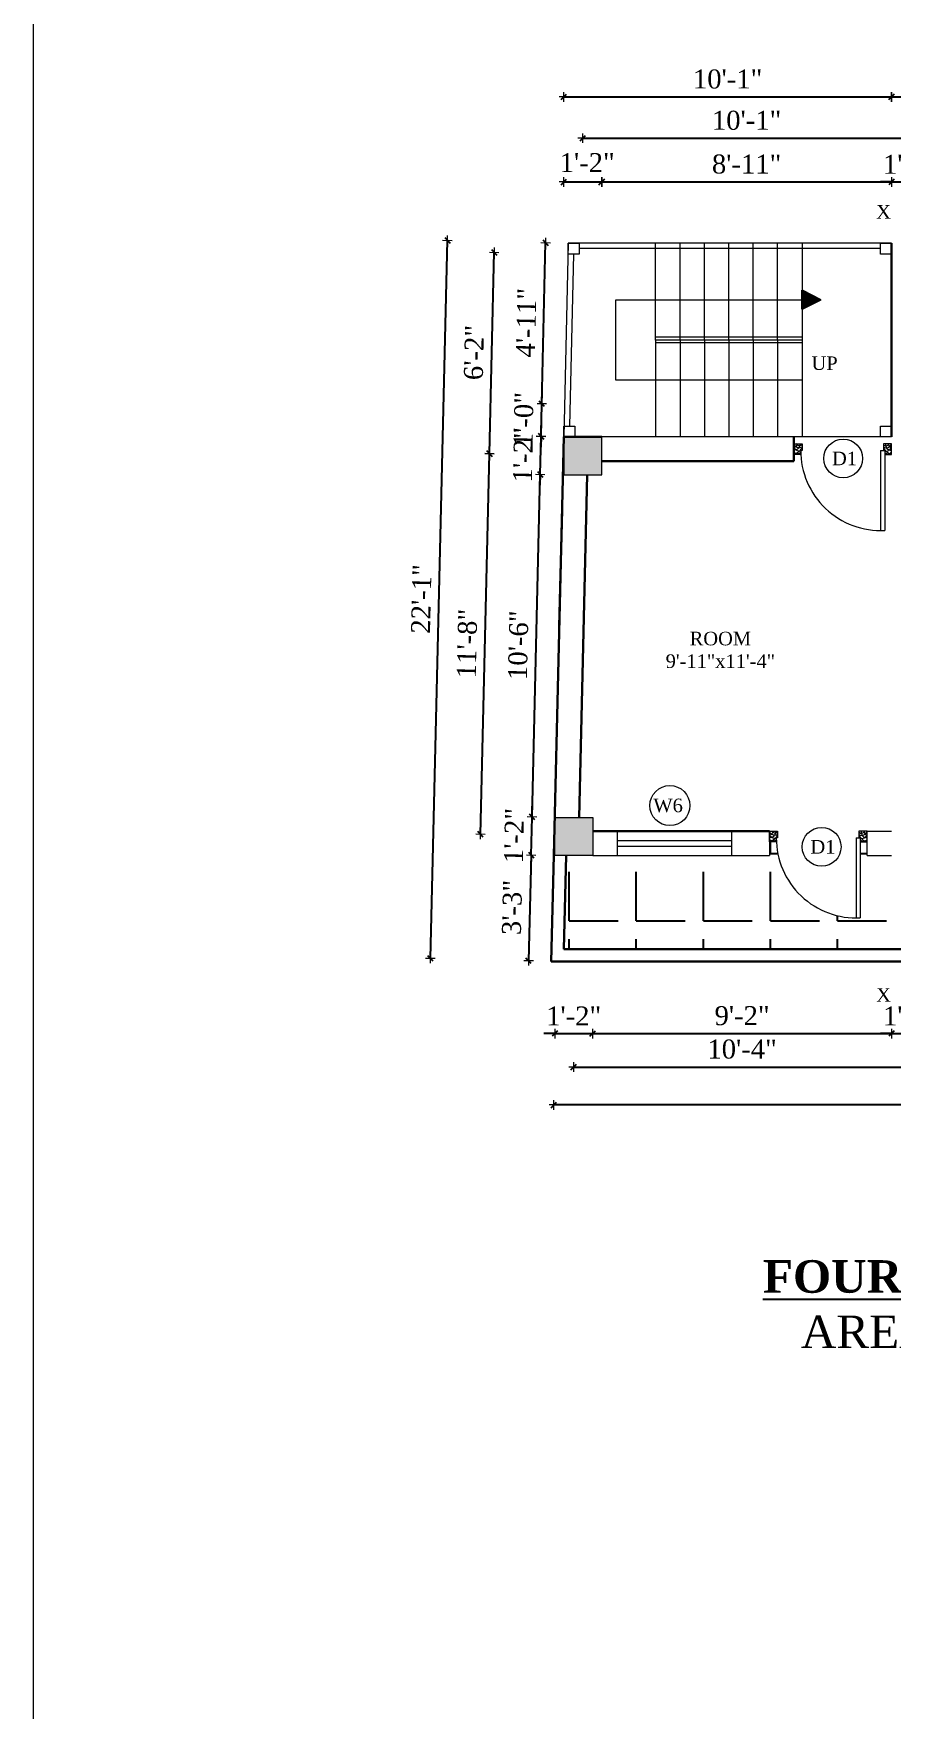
# Model space of a CAD drawing. Header units: inches. Extents: x 151827 to 158466, y -33102 to -26532.
# Drawn here: x 155381 to 155697, y -32169 to -31551 of the extents above; entities that cross this region are included whole.
import ezdxf

# ---------------------------------------------------------------- set-up
doc = ezdxf.new("R2010")
doc.units = ezdxf.units.IN
doc.header["$LTSCALE"] = 5
doc.header["$MEASUREMENT"] = 0
for name, color, linetype, lineweight in [('A-WALL', 7, 'Continuous', 9), ('Dimension', 7, 'Continuous', 18), ('DOOR', 62, 'Continuous', 0), ('Dw', 2, 'Continuous', 18), ('ele1', 21, 'Continuous', 20)]:
    doc.layers.add(name, color=color, linetype=linetype, lineweight=lineweight)
doc.layers.add('dim line', color=7, linetype='Continuous', lineweight=15, true_color=0xfab2b2)
doc.layers.add('TEXT', color=6, linetype='Continuous')
doc.layers.add('WALL', color=7, linetype='Continuous')
doc.styles.add('ordinary', font='times.ttf')
doc.dimstyles.new('Copy of 96', dxfattribs={"dimtxt": 7, "dimasz": 4, "dimexe": 0.5, "dimexo": 0.5, "dimgap": 3, "dimtad": 1, "dimdec": 1, "dimzin": 11, "dimdsep": 46, "dimlunit": 4, "dimtxsty": 'ordinary', "dimblk": 'OBLIQUE', "dimcen": 0.09, "dimse1": 1, "dimse2": 1, "dimclrt": 6, "dimazin": 0, "dimtfac": 1, "dimtdec": 1, "dimtix": 1, "dimtmove": 2, "dimatfit": 3, "dimldrblk": 'leader', "dimfxl": 0.5, "dimfxlon": 1, "dimtolj": 1, "dimtzin": 0, "dimarcsym": 0})

# ---------------------------------------------------------------- blocks, each defined once
blk = doc.blocks.new('oblique')
at = {"color": 0, "lineweight": -2}
blk.add_line((0.25, 0.25), (-0.25, -0.25), dxfattribs=at)
at = {"layer": 'dim line', "lineweight": 9}
for p, q in [((-0.4375, 0), (0.4375, 0)), ((0, 0.4375), (0, -0.4375))]:
    blk.add_line(p, q, dxfattribs=at)
blk = doc.blocks.new('*D626')
at = {"layer": 'A-WALL', "color": 0, "lineweight": -2, "ltscale": 50, "transparency": 16777216}
for p, q in [((155564.81, -31839.75), (155564.9, -31835.75)), ((155564.47, -31853.75), (155564.81, -31839.75)), ((155564.47, -31853.75), (155564.38, -31857.75))]:
    blk.add_line(p, q, dxfattribs=at)
at = {"layer": 'Defpoints', "color": 0, "ltscale": 50, "transparency": 16777216}
for p in [(155564.81, -31839.75), (155573.17, -31839.95), (155572.84, -31853.95)]:
    blk.add_point(p, dxfattribs=at)
at = {"layer": 'A-WALL', "color": 0, "lineweight": -2, "ltscale": 50, "transparency": 16777216, "xscale": 4, "yscale": 4, "zscale": 4}
for p, rotation in [((155564.81, -31839.75), 268.6423816930626), ((155564.47, -31853.75), 88.64238169306266)]:
    blk.add_blockref('oblique', p, dxfattribs=dict(at, rotation=rotation))
at = {"layer": 'A-WALL', "color": 6, "ltscale": 50, "transparency": 16777216, "insert": (155558.14, -31846.6), "char_height": 7, "attachment_point": 5, "rotation": 88.64238, "style": 'ordinary'}
blk.add_mtext('\\A1;1\'-2"', dxfattribs=at)
blk = doc.blocks.new('_OBLIQUE')
at = {"color": 0, "linetype": 'ByBlock'}
blk.add_line((-0.5, -0.5), (0.5, 0.5), dxfattribs=at)
blk = doc.blocks.new('leader')
at = {"layer": 'Dimension'}
for p, q in [((0, -4.33), (0, 4.33)), ((-4.42, 0), (4.42, 0))]:
    blk.add_line(p, q, dxfattribs=at)
blk = doc.blocks.new('*D627')
at = {"layer": 'A-WALL', "color": 0, "lineweight": -2, "ltscale": 5, "transparency": 16777216}
blk.add_line((155564.81, -31839.75), (155567.8, -31713.46), dxfattribs=at)
at = {"layer": 'Defpoints', "color": 0, "ltscale": 5, "transparency": 16777216}
for p in [(155567.8, -31713.46), (155576.5, -31713.67), (155573.17, -31839.95)]:
    blk.add_point(p, dxfattribs=at)
at = {"layer": 'A-WALL', "color": 0, "lineweight": -2, "ltscale": 5, "transparency": 16777216, "xscale": 4, "yscale": 4, "zscale": 4}
for p, rotation in [((155567.8, -31713.46), 88.64238169298181), ((155564.81, -31839.75), 268.6423816929818)]:
    blk.add_blockref('oblique', p, dxfattribs=dict(at, rotation=rotation))
at = {"layer": 'A-WALL', "color": 6, "ltscale": 5, "transparency": 16777216, "insert": (155559.74, -31776.45), "char_height": 7, "attachment_point": 5, "rotation": 88.64238, "style": 'ordinary'}
blk.add_mtext('\\A1;10\'-6"', dxfattribs=at)
blk = doc.blocks.new('*D628')
at = {"layer": 'A-WALL', "color": 0, "lineweight": -2, "ltscale": 5, "transparency": 16777216}
for p, q in [((155567.8, -31713.46), (155568.13, -31699.47)), ((155568.13, -31699.47), (155568.23, -31695.47)), ((155567.8, -31713.46), (155567.7, -31717.46))]:
    blk.add_line(p, q, dxfattribs=at)
at = {"layer": 'Defpoints', "color": 0, "ltscale": 5, "transparency": 16777216}
for p in [(155568.13, -31699.47), (155576.5, -31699.67), (155576.5, -31713.67)]:
    blk.add_point(p, dxfattribs=at)
at = {"layer": 'A-WALL', "color": 0, "lineweight": -2, "ltscale": 5, "transparency": 16777216, "xscale": 4, "yscale": 4, "zscale": 4}
for p, rotation in [((155568.13, -31699.47), 268.6423816929818), ((155567.8, -31713.46), 88.64238169298183)]:
    blk.add_blockref('oblique', p, dxfattribs=dict(at, rotation=rotation))
at = {"layer": 'A-WALL', "color": 6, "ltscale": 5, "transparency": 16777216, "insert": (155561.47, -31706.31), "char_height": 7, "attachment_point": 5, "rotation": 88.64238, "style": 'ordinary'}
blk.add_mtext('\\A1;1\'-2"', dxfattribs=at)
blk = doc.blocks.new('*D595')
at = {"layer": 'A-WALL', "color": 0, "lineweight": -2, "ltscale": 5, "transparency": 16777216}
blk.add_line((155545.77, -31846.13), (155549.1, -31705.85), dxfattribs=at)
at = {"layer": 'Defpoints', "color": 0, "ltscale": 5, "transparency": 16777216}
for p in [(155549.1, -31705.85), (155583.5, -31706.67), (155580.17, -31846.95)]:
    blk.add_point(p, dxfattribs=at)
at = {"layer": 'A-WALL', "color": 0, "lineweight": -2, "ltscale": 5, "transparency": 16777216, "xscale": 4, "yscale": 4, "zscale": 4}
for p, rotation in [((155549.1, -31705.85), 88.64238169299772), ((155545.77, -31846.13), 268.6423816929977)]:
    blk.add_blockref('oblique', p, dxfattribs=dict(at, rotation=rotation))
at = {"layer": 'A-WALL', "color": 6, "ltscale": 5, "transparency": 16777216, "insert": (155540.88, -31775.84), "char_height": 7, "attachment_point": 5, "rotation": 88.64238, "style": 'ordinary'}
blk.add_mtext('\\A1;11\'-8"', dxfattribs=at)
blk = doc.blocks.new('*D596')
at = {"layer": 'A-WALL', "color": 0, "lineweight": -2, "ltscale": 5, "transparency": 16777216}
for p, q in [((155568.13, -31699.47), (155568.41, -31687.47)), ((155568.41, -31687.47), (155568.51, -31683.47)), ((155568.13, -31699.47), (155568.04, -31703.47))]:
    blk.add_line(p, q, dxfattribs=at)
at = {"layer": 'Defpoints', "color": 0, "ltscale": 5, "transparency": 16777216}
for p in [(155568.41, -31687.47), (155576.78, -31687.67), (155576.5, -31699.67)]:
    blk.add_point(p, dxfattribs=at)
at = {"layer": 'A-WALL', "color": 0, "lineweight": -2, "ltscale": 5, "transparency": 16777216, "xscale": 4, "yscale": 4, "zscale": 4}
for p, rotation in [((155568.41, -31687.47), 268.6423816929818), ((155568.13, -31699.47), 88.64238169298183)]:
    blk.add_blockref('oblique', p, dxfattribs=dict(at, rotation=rotation))
at = {"layer": 'A-WALL', "color": 6, "ltscale": 5, "transparency": 16777216, "insert": (155561.71, -31693.31), "char_height": 7, "attachment_point": 5, "rotation": 88.64238, "style": 'ordinary'}
blk.add_mtext('\\A1;1\'-0"', dxfattribs=at)
blk = doc.blocks.new('*D629')
at = {"layer": 'A-WALL', "color": 0, "lineweight": -2, "ltscale": 5, "transparency": 16777216}
blk.add_line((155564.47, -31853.75), (155563.55, -31892.75), dxfattribs=at)
at = {"layer": 'Defpoints', "color": 0, "ltscale": 5, "transparency": 16777216}
for p in [(155572.84, -31853.95), (155563.55, -31892.75), (155571.92, -31892.95)]:
    blk.add_point(p, dxfattribs=at)
at = {"layer": 'A-WALL', "color": 0, "lineweight": -2, "ltscale": 5, "transparency": 16777216, "xscale": 4, "yscale": 4, "zscale": 4}
for p, rotation in [((155564.47, -31853.75), 88.64238169298183), ((155563.55, -31892.75), 268.6423816929818)]:
    blk.add_blockref('oblique', p, dxfattribs=dict(at, rotation=rotation))
at = {"layer": 'A-WALL', "color": 6, "ltscale": 5, "transparency": 16777216, "insert": (155557.45, -31873.1), "char_height": 7, "attachment_point": 5, "rotation": 88.64238, "style": 'ordinary'}
blk.add_mtext('\\A1;3\'-3"', dxfattribs=at)
blk = doc.blocks.new('*D581')
at = {"layer": 'A-WALL', "color": 0, "lineweight": -2, "ltscale": 5, "transparency": 16777216}
blk.add_line((155549.1, -31705.85), (155550.86, -31631.65), dxfattribs=at)
at = {"layer": 'Defpoints', "color": 0, "ltscale": 5, "transparency": 16777216}
for p in [(155550.86, -31631.65), (155704.38, -31635.28), (155583.5, -31706.67)]:
    blk.add_point(p, dxfattribs=at)
at = {"layer": 'A-WALL', "color": 0, "lineweight": -2, "ltscale": 5, "transparency": 16777216, "xscale": 4, "yscale": 4, "zscale": 4}
for p, rotation in [((155550.86, -31631.65), 88.64238169298181), ((155549.1, -31705.85), 268.6423816929818)]:
    blk.add_blockref('oblique', p, dxfattribs=dict(at, rotation=rotation))
at = {"layer": 'A-WALL', "color": 6, "ltscale": 5, "transparency": 16777216, "insert": (155543.42, -31668.59), "char_height": 7, "attachment_point": 5, "rotation": 88.64238, "style": 'ordinary'}
blk.add_mtext('\\A1;6\'-2"', dxfattribs=at)
blk = doc.blocks.new('*D582')
at = {"layer": 'A-WALL', "color": 0, "lineweight": -2, "ltscale": 5, "transparency": 16777216}
blk.add_line((155527.32, -31891.89), (155533.59, -31627.23), dxfattribs=at)
at = {"layer": 'Defpoints', "color": 0, "ltscale": 5, "transparency": 16777216}
for p in [(155533.59, -31627.23), (155578.19, -31628.28), (155571.92, -31892.95)]:
    blk.add_point(p, dxfattribs=at)
at = {"layer": 'A-WALL', "color": 0, "lineweight": -2, "ltscale": 5, "transparency": 16777216, "xscale": 4, "yscale": 4, "zscale": 4}
for p, rotation in [((155533.59, -31627.23), 88.64238169298181), ((155527.32, -31891.89), 268.6423816929818)]:
    blk.add_blockref('oblique', p, dxfattribs=dict(at, rotation=rotation))
at = {"layer": 'A-WALL', "color": 6, "ltscale": 5, "transparency": 16777216, "insert": (155523.96, -31759.41), "char_height": 7, "attachment_point": 5, "rotation": 88.64238, "style": 'ordinary'}
blk.add_mtext('\\A1;22\'-1"', dxfattribs=at)
blk = doc.blocks.new('A$C27B36B59')
at = {"layer": 'DOOR'}
for p, q in [((0, 4), (0, 0)), ((2.5, 4), (0, 4)), ((0, 0), (3, 0)), ((2.5, 2.5), (2.5, 4)), ((3, 2.5), (2.5, 2.5)), ((3, 0), (3, 2.5))]:
    blk.add_line(p, q, dxfattribs=at)
for centre, radius, start, end in [((-1.4, -0.54), 4.75, 22.14107, 72.83803), ((1.34, 2.09), 1.64, 45.13802, 144.89476), ((2.21, 0.3), 2.49, 83.31492, 152.65798), ((0.13, 0.37), 2.05, 349.48753, 93.68048), ((1.96, -0.47), 2.01, 58.74475, 166.49498), ((-0.06, 0.32), 1.13, 343.54197, 86.94698), ((2.08, -0.4), 1.17, 38.28162, 160.15192)]:
    blk.add_arc(centre, radius, start, end, dxfattribs=at)
blk = doc.blocks.new('D2')
at = {"layer": 'DOOR'}
for p, q in [((74473.95, 24047.59), (74473.95, 24018.09)), ((74473.95, 24047.59), (74475.45, 24047.59)), ((74475.45, 24047.59), (74475.45, 24018.13))]:
    blk.add_line(p, q, dxfattribs=at)
blk.add_arc((74473.95, 24047.59), 29.5, 180, 272.9146, dxfattribs=at)
at = {"layer": 'DOOR', "xscale": -1, "rotation": 180}
blk.add_blockref('A$C27B36B59', (74441.95, 24050.09), dxfattribs=at)
at = {"layer": 'DOOR', "rotation": 180}
blk.add_blockref('A$C27B36B59', (74477.95, 24050.09), dxfattribs=at)
blk = doc.blocks.new('*D631')
at = {"layer": 'A-WALL', "color": 0, "lineweight": -2, "ltscale": 5, "transparency": 16777216}
blk.add_line((155568.41, -31687.47), (155569.82, -31628.09), dxfattribs=at)
at = {"layer": 'Defpoints', "color": 0, "ltscale": 5, "transparency": 16777216}
for p in [(155569.82, -31628.09), (155578.19, -31628.28, -72.71), (155576.78, -31687.67, -72.71)]:
    blk.add_point(p, dxfattribs=at)
at = {"layer": 'A-WALL', "color": 0, "lineweight": -2, "ltscale": 5, "transparency": 16777216, "xscale": 4, "yscale": 4, "zscale": 4}
for p, rotation in [((155569.82, -31628.09), 88.64238169298181), ((155568.41, -31687.47), 268.6423816929818)]:
    blk.add_blockref('oblique', p, dxfattribs=dict(at, rotation=rotation))
at = {"layer": 'A-WALL', "color": 6, "ltscale": 5, "transparency": 16777216, "insert": (155562.62, -31657.62), "char_height": 7, "attachment_point": 5, "rotation": 88.64238, "style": 'ordinary'}
blk.add_mtext('\\A1;4\'-11"', dxfattribs=at)
blk = doc.blocks.new('*D597')
at = {"layer": 'A-WALL', "color": 0, "lineweight": -2, "ltscale": 50, "transparency": 16777216}
for p, q in [((155573.17, -31919.56), (155569.17, -31919.56)), ((155573.17, -31919.56), (155587.17, -31919.56)), ((155587.17, -31919.56), (155591.17, -31919.56))]:
    blk.add_line(p, q, dxfattribs=at)
at = {"layer": 'Defpoints', "color": 0, "ltscale": 50, "transparency": 16777216}
for p in [(155573.17, -31853.95), (155587.17, -31853.95), (155587.17, -31919.56)]:
    blk.add_point(p, dxfattribs=at)
at = {"layer": 'A-WALL', "color": 0, "lineweight": -2, "ltscale": 50, "transparency": 16777216, "xscale": 4, "yscale": 4, "zscale": 4}
blk.add_blockref('oblique', (155573.17, -31919.56), dxfattribs=at)
at = {"layer": 'A-WALL', "color": 0, "lineweight": -2, "ltscale": 50, "transparency": 16777216, "xscale": 4, "yscale": 4, "zscale": 4, "rotation": 180}
blk.add_blockref('oblique', (155587.17, -31919.56), dxfattribs=at)
at = {"layer": 'A-WALL', "color": 6, "ltscale": 50, "transparency": 16777216, "insert": (155580.17, -31913.06), "char_height": 7, "attachment_point": 5, "style": 'ordinary'}
blk.add_mtext('\\A1;1\'-2"', dxfattribs=at)
blk = doc.blocks.new('*D598')
at = {"layer": 'A-WALL', "color": 0, "lineweight": -2, "ltscale": 5, "transparency": 16777216}
blk.add_line((155587.17, -31919.56), (155697.38, -31919.56), dxfattribs=at)
at = {"layer": 'Defpoints', "color": 0, "ltscale": 5, "transparency": 16777216}
for p in [(155587.17, -31853.95), (155697.38, -31853.95), (155697.38, -31919.56)]:
    blk.add_point(p, dxfattribs=at)
at = {"layer": 'A-WALL', "color": 0, "lineweight": -2, "ltscale": 5, "transparency": 16777216, "xscale": 4, "yscale": 4, "zscale": 4, "rotation": 180}
blk.add_blockref('oblique', (155587.17, -31919.56), dxfattribs=at)
at = {"layer": 'A-WALL', "color": 0, "lineweight": -2, "ltscale": 5, "transparency": 16777216, "xscale": 4, "yscale": 4, "zscale": 4}
blk.add_blockref('oblique', (155697.38, -31919.56), dxfattribs=at)
at = {"layer": 'A-WALL', "color": 6, "ltscale": 5, "transparency": 16777216, "insert": (155642.28, -31912.99), "char_height": 7, "attachment_point": 5, "style": 'ordinary'}
blk.add_mtext('\\A1;9\'-2"', dxfattribs=at)
blk = doc.blocks.new('*D599')
at = {"layer": 'A-WALL', "color": 0, "lineweight": -2, "ltscale": 5, "transparency": 16777216}
for p, q in [((155697.38, -31919.56), (155693.38, -31919.56)), ((155697.38, -31919.56), (155711.38, -31919.56)), ((155711.38, -31919.56), (155715.38, -31919.56))]:
    blk.add_line(p, q, dxfattribs=at)
at = {"layer": 'Defpoints', "color": 0, "ltscale": 5, "transparency": 16777216}
for p in [(155697.38, -31853.95), (155711.38, -31853.95), (155711.38, -31919.56)]:
    blk.add_point(p, dxfattribs=at)
at = {"layer": 'A-WALL', "color": 0, "lineweight": -2, "ltscale": 5, "transparency": 16777216, "xscale": 4, "yscale": 4, "zscale": 4}
blk.add_blockref('oblique', (155697.38, -31919.56), dxfattribs=at)
at = {"layer": 'A-WALL', "color": 0, "lineweight": -2, "ltscale": 5, "transparency": 16777216, "xscale": 4, "yscale": 4, "zscale": 4, "rotation": 180}
blk.add_blockref('oblique', (155711.38, -31919.56), dxfattribs=at)
at = {"layer": 'A-WALL', "color": 6, "ltscale": 5, "transparency": 16777216, "insert": (155704.38, -31913.06), "char_height": 7, "attachment_point": 5, "style": 'ordinary'}
blk.add_mtext('\\A1;1\'-2"', dxfattribs=at)
blk = doc.blocks.new('*D607')
at = {"layer": 'A-WALL', "color": 0, "lineweight": -2, "ltscale": 5, "transparency": 16777216}
blk.add_line((155580.17, -31931.87), (155704.38, -31931.87), dxfattribs=at)
at = {"layer": 'Defpoints', "color": 0, "ltscale": 5, "transparency": 16777216}
for p in [(155580.17, -31846.95), (155704.38, -31846.95), (155704.38, -31931.87)]:
    blk.add_point(p, dxfattribs=at)
at = {"layer": 'A-WALL', "color": 0, "lineweight": -2, "ltscale": 5, "transparency": 16777216, "xscale": 4, "yscale": 4, "zscale": 4, "rotation": 180}
blk.add_blockref('oblique', (155580.17, -31931.87), dxfattribs=at)
at = {"layer": 'A-WALL', "color": 0, "lineweight": -2, "ltscale": 5, "transparency": 16777216, "xscale": 4, "yscale": 4, "zscale": 4}
blk.add_blockref('oblique', (155704.38, -31931.87), dxfattribs=at)
at = {"layer": 'A-WALL', "color": 6, "ltscale": 5, "transparency": 16777216, "insert": (155642.28, -31925.31), "char_height": 7, "attachment_point": 5, "style": 'ordinary'}
blk.add_mtext('\\A1;10\'-4"', dxfattribs=at)
blk = doc.blocks.new('*D611')
at = {"layer": 'A-WALL', "color": 0, "lineweight": -2, "ltscale": 5, "transparency": 16777216}
blk.add_line((155939.64, -31945.86), (155572.84, -31945.86), dxfattribs=at)
at = {"layer": 'Defpoints', "color": 0, "ltscale": 5, "transparency": 16777216}
for p in [(155572.84, -31853.95), (155939.64, -31853.95), (155572.84, -31945.86)]:
    blk.add_point(p, dxfattribs=at)
at = {"layer": 'A-WALL', "color": 0, "lineweight": -2, "ltscale": 5, "transparency": 16777216, "xscale": 4, "yscale": 4, "zscale": 4, "rotation": 180}
blk.add_blockref('oblique', (155572.84, -31945.86), dxfattribs=at)
at = {"layer": 'A-WALL', "color": 0, "lineweight": -2, "ltscale": 5, "transparency": 16777216, "xscale": 4, "yscale": 4, "zscale": 4}
blk.add_blockref('oblique', (155939.64, -31945.86), dxfattribs=at)
at = {"layer": 'A-WALL', "color": 6, "ltscale": 5, "transparency": 16777216, "insert": (155756.24, -31939.29), "char_height": 7, "attachment_point": 5, "style": 'ordinary'}
blk.add_mtext('\\A1;30\'-7"', dxfattribs=at)
blk = doc.blocks.new('*D613')
at = {"layer": 'A-WALL', "color": 0, "lineweight": -2, "ltscale": 50, "transparency": 16777216}
blk.add_line((155576.5, -31605.73), (155590.5, -31605.73), dxfattribs=at)
at = {"layer": 'Defpoints', "color": 0, "ltscale": 50, "transparency": 16777216}
for p in [(155590.5, -31605.73), (155576.5, -31699.67), (155590.5, -31699.67)]:
    blk.add_point(p, dxfattribs=at)
at = {"layer": 'A-WALL', "color": 0, "lineweight": -2, "ltscale": 50, "transparency": 16777216, "xscale": 4, "yscale": 4, "zscale": 4, "rotation": 180}
blk.add_blockref('oblique', (155576.5, -31605.73), dxfattribs=at)
at = {"layer": 'A-WALL', "color": 0, "lineweight": -2, "ltscale": 50, "transparency": 16777216, "xscale": 4, "yscale": 4, "zscale": 4}
blk.add_blockref('oblique', (155590.5, -31605.73), dxfattribs=at)
at = {"layer": 'A-WALL', "color": 6, "ltscale": 50, "transparency": 16777216, "insert": (155585.15, -31598.59), "char_height": 7, "attachment_point": 5, "style": 'ordinary'}
blk.add_mtext('\\A1;1\'-2"', dxfattribs=at)
blk = doc.blocks.new('*D614')
at = {"layer": 'A-WALL', "color": 0, "lineweight": -2, "ltscale": 5, "transparency": 16777216}
blk.add_line((155590.5, -31605.73), (155697.38, -31605.73), dxfattribs=at)
at = {"layer": 'Defpoints', "color": 0, "ltscale": 5, "transparency": 16777216}
for p in [(155697.38, -31605.73), (155697.38, -31628.28), (155590.5, -31699.67)]:
    blk.add_point(p, dxfattribs=at)
at = {"layer": 'A-WALL', "color": 0, "lineweight": -2, "ltscale": 5, "transparency": 16777216, "xscale": 4, "yscale": 4, "zscale": 4, "rotation": 180}
blk.add_blockref('oblique', (155590.5, -31605.73), dxfattribs=at)
at = {"layer": 'A-WALL', "color": 0, "lineweight": -2, "ltscale": 5, "transparency": 16777216, "xscale": 4, "yscale": 4, "zscale": 4}
blk.add_blockref('oblique', (155697.38, -31605.73), dxfattribs=at)
at = {"layer": 'A-WALL', "color": 6, "ltscale": 5, "transparency": 16777216, "insert": (155643.94, -31599.17), "char_height": 7, "attachment_point": 5, "style": 'ordinary'}
blk.add_mtext('\\A1;8\'-11"', dxfattribs=at)
blk = doc.blocks.new('*D615')
at = {"layer": 'A-WALL', "color": 0, "lineweight": -2, "ltscale": 5, "transparency": 16777216}
for p, q in [((155697.38, -31605.73), (155693.38, -31605.73)), ((155697.38, -31605.73), (155711.38, -31605.73)), ((155711.38, -31605.73), (155715.38, -31605.73))]:
    blk.add_line(p, q, dxfattribs=at)
at = {"layer": 'Defpoints', "color": 0, "ltscale": 5, "transparency": 16777216}
for p in [(155711.38, -31605.73), (155697.38, -31628.28), (155711.38, -31628.28)]:
    blk.add_point(p, dxfattribs=at)
at = {"layer": 'A-WALL', "color": 0, "lineweight": -2, "ltscale": 5, "transparency": 16777216, "xscale": 4, "yscale": 4, "zscale": 4}
blk.add_blockref('oblique', (155697.38, -31605.73), dxfattribs=at)
at = {"layer": 'A-WALL', "color": 0, "lineweight": -2, "ltscale": 5, "transparency": 16777216, "xscale": 4, "yscale": 4, "zscale": 4, "rotation": 180}
blk.add_blockref('oblique', (155711.38, -31605.73), dxfattribs=at)
at = {"layer": 'A-WALL', "color": 6, "ltscale": 5, "transparency": 16777216, "insert": (155704.38, -31599.23), "char_height": 7, "attachment_point": 5, "style": 'ordinary'}
blk.add_mtext('\\A1;1\'-2"', dxfattribs=at)
blk = doc.blocks.new('*D621')
at = {"layer": 'A-WALL', "color": 0, "lineweight": -2, "ltscale": 5, "transparency": 16777216}
blk.add_line((155583.5, -31589.6), (155704.38, -31589.6), dxfattribs=at)
at = {"layer": 'Defpoints', "color": 0, "ltscale": 5, "transparency": 16777216}
for p in [(155704.38, -31589.6), (155583.5, -31706.67), (155704.38, -31706.67)]:
    blk.add_point(p, dxfattribs=at)
at = {"layer": 'A-WALL', "color": 0, "lineweight": -2, "ltscale": 5, "transparency": 16777216, "xscale": 4, "yscale": 4, "zscale": 4, "rotation": 180}
blk.add_blockref('oblique', (155583.5, -31589.6), dxfattribs=at)
at = {"layer": 'A-WALL', "color": 0, "lineweight": -2, "ltscale": 5, "transparency": 16777216, "xscale": 4, "yscale": 4, "zscale": 4}
blk.add_blockref('oblique', (155704.38, -31589.6), dxfattribs=at)
at = {"layer": 'A-WALL', "color": 6, "ltscale": 5, "transparency": 16777216, "insert": (155643.94, -31583.04), "char_height": 7, "attachment_point": 5, "style": 'ordinary'}
blk.add_mtext('\\A1;10\'-1"', dxfattribs=at)
blk = doc.blocks.new('*D624')
at = {"layer": 'A-WALL', "color": 0, "lineweight": -2, "ltscale": 5, "transparency": 16777216}
blk.add_line((155576.5, -31574.4), (155697.38, -31574.4), dxfattribs=at)
at = {"layer": 'Defpoints', "color": 0, "ltscale": 5, "transparency": 16777216}
for p in [(155697.38, -31574.4), (155697.38, -31628.28), (155576.5, -31699.67)]:
    blk.add_point(p, dxfattribs=at)
at = {"layer": 'A-WALL', "color": 0, "lineweight": -2, "ltscale": 5, "transparency": 16777216, "xscale": 4, "yscale": 4, "zscale": 4, "rotation": 180}
blk.add_blockref('oblique', (155576.5, -31574.4), dxfattribs=at)
at = {"layer": 'A-WALL', "color": 0, "lineweight": -2, "ltscale": 5, "transparency": 16777216, "xscale": 4, "yscale": 4, "zscale": 4}
blk.add_blockref('oblique', (155697.38, -31574.4), dxfattribs=at)
at = {"layer": 'A-WALL', "color": 6, "ltscale": 5, "transparency": 16777216, "insert": (155636.94, -31567.83), "char_height": 7, "attachment_point": 5, "style": 'ordinary'}
blk.add_mtext('\\A1;10\'-1"', dxfattribs=at)
blk = doc.blocks.new('*D625')
at = {"layer": 'A-WALL', "color": 0, "lineweight": -2, "ltscale": 5, "transparency": 16777216}
blk.add_line((155697.38, -31574.4), (155985.2, -31574.4), dxfattribs=at)
at = {"layer": 'Defpoints', "color": 0, "ltscale": 5, "transparency": 16777216}
for p in [(155985.2, -31574.4), (155697.38, -31628.28), (155985.2, -31783.94)]:
    blk.add_point(p, dxfattribs=at)
at = {"layer": 'A-WALL', "color": 0, "lineweight": -2, "ltscale": 5, "transparency": 16777216, "xscale": 4, "yscale": 4, "zscale": 4, "rotation": 180}
blk.add_blockref('oblique', (155697.38, -31574.4), dxfattribs=at)
at = {"layer": 'A-WALL', "color": 0, "lineweight": -2, "ltscale": 5, "transparency": 16777216, "xscale": 4, "yscale": 4, "zscale": 4}
blk.add_blockref('oblique', (155985.2, -31574.4), dxfattribs=at)
at = {"layer": 'A-WALL', "color": 6, "ltscale": 5, "transparency": 16777216, "insert": (155841.29, -31567.83), "char_height": 7, "attachment_point": 5, "style": 'ordinary'}
blk.add_mtext('\\A1;24\'-0"', dxfattribs=at)

msp = doc.modelspace()

# ---------------------------------------------------------------- hatches: boundary and pattern name
at = {"ltscale": 5}
msp.add_hatch(color=256, dxfattribs=at).paths.add_polyline_path([(155664.38, -31652.56), (155664.38, -31645.55), (155671.27, -31649.13)])
at = {"layer": 'WALL', "linetype": 'ByBlock', "ltscale": 5, "true_color": 0xf8991e}
h = msp.add_hatch(color=30, dxfattribs=at)
h.dxf.hatch_style = 1
h.paths.add_polyline_path([(155576.5, -31713.67), (155590.5, -31713.67), (155590.5, -31699.67), (155576.5, -31699.67)])
h = msp.add_hatch(dxfattribs=at)
h.set_pattern_fill('ANGLE', color=30, scale=90)
h.set_pattern_definition([(0, (0, 0), (0, 24.75), [18, -6.75]), (90, (0, 0), (-24.75, 2e-15), [18, -6.75])])
h.paths.add_polyline_path([(155832.45, -31713.67), (155822.95, -31713.67), (155822.95, -31704.17), (155715.77, -31704.17), (155715.77, -31888.45), (155912.31, -31888.45), (155934.6, -31853.95), (155836.95, -31853.95), (155822.95, -31853.95), (155822.95, -31839.95), (155832.45, -31839.95)])
h.paths.add_polyline_path([(155654.92, -31848.95), (155652.38, -31848.95), (155652.38, -31853.95), (155587.17, -31853.95), (155577.34, -31853.95), (155576.52, -31888.45), (155715.77, -31888.45), (155715.77, -31704.17), (155711.38, -31704.17), (155711.38, -31713.67), (155711.38, -31839.95), (155711.38, -31853.95), (155697.38, -31853.95), (155688.38, -31853.95), (155688.38, -31848.95), (155685.88, -31848.95), (155685.88, -31876.91, -0.414214)])
h.paths.add_polyline_path([(155746.52, -31788.08), (155803.83, -31788.08), (155803.83, -31780.42), (155746.52, -31780.42)], flags=24)
h = msp.add_hatch(color=30, dxfattribs=at)
h.dxf.hatch_style = 1
h.paths.add_polyline_path([(155573.17, -31839.95), (155573.17, -31853.95), (155587.17, -31853.95), (155587.17, -31839.95)])

# ---------------------------------------------------------------- linework, layer by layer
at = {"ltscale": 5}
for p, q in [((155664.38, -31652.56, -72.71), (155664.38, -31645.55, -72.71)), ((155664.38, -31645.55, -72.71), (155671.27, -31649.13, -72.71)), ((155671.27, -31649.13, -72.71), (155664.38, -31652.56, -72.71))]:
    msp.add_line(p, q, dxfattribs=at)
at = {"layer": 'A-WALL', "ltscale": 5}
for p, q in [((155578.19, -31628.28, -72.71), (155576.5, -31699.67, -72.71)), ((155697.38, -31628.28, -72.71), (155578.19, -31628.28, -72.71)), ((155580.09, -31632.28, -72.71), (155578.59, -31695.67, -72.71)), ((155693.38, -31630.28, -72.71), (155582.19, -31630.28, -72.71)), ((155610.38, -31663.98, -72.71), (155610.38, -31628.28, -72.71)), ((155619.38, -31663.98, -72.71), (155619.38, -31628.28, -72.71)), ((155628.38, -31663.98, -72.71), (155628.38, -31628.28, -72.71)), ((155637.38, -31663.98, -72.71), (155637.38, -31628.28, -72.71)), ((155646.38, -31663.98, -72.71), (155646.38, -31628.28, -72.71)), ((155655.38, -31663.98, -72.71), (155655.38, -31628.28, -72.71)), ((155664.38, -31628.28, -72.71), (155664.38, -31657.98, -72.71)), ((155595.77, -31678.82, -72.71), (155595.77, -31649.13, -72.71)), ((155595.77, -31649.13, -72.71), (155664.38, -31649.13, -72.71)), ((155664.38, -31657.98, -72.71), (155664.38, -31699.67, -72.71)), ((155664.38, -31662.98, -72.71), (155610.38, -31662.98, -72.71)), ((155610.38, -31663.98, -72.71), (155610.38, -31699.67, -72.71)), ((155664.38, -31663.98, -72.71), (155610.38, -31663.98, -72.71)), ((155619.38, -31663.98, -72.71), (155619.38, -31699.67, -72.71)), ((155628.38, -31663.98, -72.71), (155628.38, -31699.67, -72.71)), ((155637.38, -31663.98, -72.71), (155637.38, -31699.67, -72.71)), ((155646.38, -31663.98, -72.71), (155646.38, -31699.67, -72.71)), ((155655.38, -31663.98, -72.71), (155655.38, -31699.67, -72.71)), ((155664.38, -31664.98, -72.71), (155610.38, -31664.98, -72.71)), ((155664.38, -31678.82, -72.71), (155595.77, -31678.82, -72.71)), ((155693.38, -31699.67, -72.71), (155576.5, -31699.67, -72.71)), ((155596.17, -31844.95, -72.71), (155596.17, -31853.95, -72.71)), ((155638.38, -31844.95, -72.71), (155638.38, -31853.95, -72.71)), ((155652.38, -31844.95, -72.71), (155652.38, -31853.95, -72.71)), ((155688.38, -31844.95, -72.71), (155697.38, -31844.95, -72.71)), ((155688.38, -31853.95, -72.71), (155688.38, -31844.95, -72.71)), ((155573.17, -31853.95, -72.71), (155572.84, -31853.95, -72.71)), ((155587.17, -31853.95, -72.71), (155652.38, -31853.95, -72.71)), ((155688.38, -31853.95, -72.71), (155697.38, -31853.95, -72.71))]:
    msp.add_line(p, q, dxfattribs=at)
at = {"layer": 'A-WALL', "lineweight": 30}
for p, q in [((155697.38, -31628.28, -72.71), (155697.38, -31699.67, -72.71)), ((155576.5, -31699.67, -72.71), (155572.84, -31853.95, -72.71)), ((155590.5, -31699.67, -72.71), (155576.5, -31699.67, -72.71)), ((155590.5, -31699.67, -72.71), (155576.5, -31699.67, -72.71)), ((155661.38, -31708.67, -72.71), (155661.38, -31699.67, -72.71)), ((155585.17, -31713.67, -72.71), (155582.17, -31839.95, -72.71)), ((155590.5, -31708.67, -72.71), (155661.38, -31708.67, -72.71)), ((155574.84, -31769.59, -72.71), (155575.86, -31726.6, -72.71)), ((155652.38, -31844.95, -72.71), (155587.17, -31844.95, -72.71)), ((155572.84, -31853.95, -72.71), (155571.92, -31892.95, -72.71)), ((155577.34, -31853.95, -72.71), (155576.52, -31888.45, -72.71)), ((155912.31, -31888.45, -72.71), (155576.52, -31888.45, -72.71)), ((155914.76, -31892.95, -72.71), (155571.92, -31892.95, -72.71))]:
    msp.add_line(p, q, dxfattribs=at)
at = {"layer": 'A-WALL', "ltscale": 5, "elevation": -72.71}
for points in [[(155578.19, -31628.28), (155582.19, -31628.28), (155582.19, -31632.28), (155578.19, -31632.28)], [(155693.38, -31628.28), (155697.38, -31628.28), (155697.38, -31632.28), (155693.38, -31632.28)], [(155576.5, -31713.67), (155590.5, -31713.67), (155590.5, -31699.67), (155576.5, -31699.67)], [(155576.59, -31695.67), (155580.59, -31695.67), (155580.59, -31699.67), (155576.59, -31699.67)], [(155693.38, -31695.67), (155697.38, -31695.67), (155697.38, -31699.67), (155693.38, -31699.67)], [(155573.17, -31839.95), (155587.17, -31839.95), (155587.17, -31853.95), (155573.17, -31853.95)]]:
    msp.add_lwpolyline(points, close=True, dxfattribs=at)
at = {"layer": 'A-WALL', "ltscale": 5}
for centre, radius in [((155679.56, -31707.61, -72.71), 7.15), ((155615.64, -31835.53, -72.71), 7.38), ((155671.61, -31850.74, -72.71), 7.15)]:
    msp.add_circle(centre, radius, dxfattribs=at)
at = {"layer": 'Dw', "color": 3}
for p, q in [((155596.17, -31848.45, -72.71), (155638.38, -31848.45, -72.71)), ((155596.17, -31850.45, -72.71), (155638.38, -31850.45, -72.71))]:
    msp.add_line(p, q, dxfattribs=at)
at = {"layer": 'ele1', "elevation": -72.71}
msp.add_lwpolyline([(155380.93, -30947.13), (158465.9, -30947.13), (158465.9, -33102.46), (155380.93, -33102.46)], close=True, dxfattribs=at)
msp.add_lwpolyline([(155380.93, -30947.13), (158465.9, -30947.13), (158465.9, -33102.46), (155380.93, -33102.46)], close=True, dxfattribs=at)

# ---------------------------------------------------------------- block references
at = {"layer": 'WALL', "color": 2, "linetype": 'ByBlock'}
for p in [(81219.43, -55752.26, -72.71), (81210.43, -55895.04, -72.71)]:
    msp.add_blockref('D2', p, dxfattribs=at)

# ---------------------------------------------------------------- texts
at = {"layer": 'TEXT', "style": 'ordinary'}
for s, p in [('X', (155691.72, -31619.26, -72.71)), ('UP', (155667.88, -31675.01, -72.71)), ('D1', (155675.44, -31710.11, -72.71)), ('W6', (155609.53, -31837.97, -72.71)), ('D1', (155667.49, -31853.23, -72.71)), ('X', (155691.72, -31907.83, -72.71))]:
    msp.add_text(s, height=5, dxfattribs=at).set_placement(p)
at = {"layer": 'TEXT', "insert": (155634.26, -31784.89, -72.71), "char_height": 5, "attachment_point": 8, "style": 'ordinary'}
msp.add_mtext_dynamic_manual_height_columns('ROOM\\P9\'-11"x11\'-4"', width=101.5687, gutter_width=1720.72, heights=[0], dxfattribs=at)
at = {"layer": 'TEXT', "char_height": 12, "width": 219.8151, "attachment_point": 8, "style": 'ordinary'}
for s, insert in [('{\\fTimes New Roman|b1|i0|c0|p18;\\LFOURTH FLOOR PLAN}', (155750.16, -32015.23, -72.71)), ('AREA = 146.48 sq. ft.', (155745.85, -32039.36, -72.71))]:
    msp.add_mtext(s, dxfattribs=dict(at, insert=insert))

# ---------------------------------------------------------------- dimensions: what is measured, and where the dimension line sits
at = {"layer": 'A-WALL', "ltscale": 5}
for base, p1, p2, picture, middle in [((155697.38, -31574.4, -72.71), (155576.5, -31699.67, -72.71), (155697.38, -31628.28, -72.71), '*D624', (155636.94, -31567.83, -72.71)), ((155985.2, -31574.4, -72.71), (155697.38, -31628.28, -72.71), (155985.2, -31783.94, -72.71), '*D625', (155841.29, -31567.83, -72.71)), ((155704.38, -31589.6, -72.71), (155583.5, -31706.67, -72.71), (155704.38, -31706.67, -72.71), '*D621', (155643.94, -31583.04, -72.71)), ((155697.38, -31605.73, -72.71), (155590.5, -31699.67, -72.71), (155697.38, -31628.28, -72.71), '*D614', (155643.94, -31599.17, -72.71)), ((155711.38, -31605.73, -72.71), (155697.38, -31628.28, -72.71), (155711.38, -31628.28, -72.71), '*D615', (155704.38, -31599.23, -72.71)), ((155704.38, -31931.87, -72.71), (155580.17, -31846.95, -72.71), (155704.38, -31846.95, -72.71), '*D607', (155642.28, -31925.31, -72.71)), ((155572.84, -31945.86, -72.71), (155939.64, -31853.95, -72.71), (155572.84, -31853.95, -72.71), '*D611', (155756.24, -31939.29, -72.71)), ((155697.38, -31919.56, -72.71), (155587.17, -31853.95, -72.71), (155697.38, -31853.95, -72.71), '*D598', (155642.28, -31912.99, -72.71)), ((155711.38, -31919.56, -72.71), (155697.38, -31853.95, -72.71), (155711.38, -31853.95, -72.71), '*D599', (155704.38, -31913.06, -72.71))]:
    dim = msp.add_linear_dim(base=base, p1=p1, p2=p2, dimstyle='Copy of 96', override={"dimdec": 0, "dimblk": 'oblique', "dimtdec": 0, "dimarcsym": 1}, dxfattribs=at)
    dim.commit()
    dim.dimension.update_dxf_attribs({"geometry": picture, "text_midpoint": middle})
at = {"layer": 'A-WALL', "ltscale": 50}
dim = msp.add_linear_dim(base=(155590.5, -31605.73, -72.71), p1=(155576.5, -31699.67, -72.71), p2=(155590.5, -31699.67, -72.71), dimstyle='Copy of 96', override={"dimdec": 0, "dimblk": 'oblique', "dimtdec": 0, "dimarcsym": 1}, dxfattribs=at)
dim.commit()
dim.dimension.update_dxf_attribs({"geometry": '*D613', "text_midpoint": (155585.15, -31598.59, -72.71), "dimtype": 160})
at = {"layer": 'A-WALL', "ltscale": 5}
for base, p1, p2, picture, middle in [((155533.59, -31627.23, -72.71), (155571.92, -31892.95, -72.71), (155578.19, -31628.28, -72.71), '*D582', (155523.96, -31759.41, -72.71)), ((155569.82, -31628.09), (155576.78, -31687.67, -72.71), (155578.19, -31628.28, -72.71), '*D631', (155562.62, -31657.62)), ((155550.86, -31631.65, -72.71), (155583.5, -31706.67, -72.71), (155704.38, -31635.28, -72.71), '*D581', (155543.42, -31668.59, -72.71)), ((155568.41, -31687.47, -72.71), (155576.5, -31699.67, -72.71), (155576.78, -31687.67, -72.71), '*D596', (155561.71, -31693.31, -72.71)), ((155568.13, -31699.47, -72.71), (155576.5, -31713.67, -72.71), (155576.5, -31699.67, -72.71), '*D628', (155561.47, -31706.31, -72.71)), ((155567.8, -31713.46, -72.71), (155573.17, -31839.95, -72.71), (155576.5, -31713.67, -72.71), '*D627', (155559.74, -31776.45, -72.71)), ((155563.55, -31892.75, -72.71), (155572.84, -31853.95, -72.71), (155571.92, -31892.95, -72.71), '*D629', (155557.45, -31873.1, -72.71))]:
    dim = msp.add_linear_dim(base=base, p1=p1, p2=p2, angle=268.64238, dimstyle='Copy of 96', override={"dimdec": 0, "dimblk": 'oblique', "dimtdec": 0, "dimarcsym": 1}, dxfattribs=at)
    dim.commit()
    dim.dimension.update_dxf_attribs({"geometry": picture, "text_midpoint": middle})
dim = msp.add_aligned_dim(p1=(155580.17, -31846.95, -72.71), p2=(155583.5, -31706.67, -72.71), distance=34.41, dimstyle='Copy of 96', override={"dimdec": 0, "dimblk": 'oblique', "dimtdec": 0, "dimarcsym": 1}, dxfattribs=at)
dim.commit()
dim.dimension.update_dxf_attribs({"geometry": '*D595', "text_midpoint": (155540.88, -31775.84, -72.71)})
at = {"layer": 'A-WALL', "ltscale": 50}
dim = msp.add_aligned_dim(p1=(155572.84, -31853.95, -72.71), p2=(155573.17, -31839.95, -72.71), distance=8.37, dimstyle='Copy of 96', override={"dimdec": 0, "dimblk": 'oblique', "dimtdec": 0, "dimarcsym": 1}, dxfattribs=at)
dim.commit()
dim.dimension.update_dxf_attribs({"geometry": '*D626', "text_midpoint": (155558.14, -31846.6, -72.71)})
dim = msp.add_linear_dim(base=(155587.17, -31919.56, -72.71), p1=(155573.17, -31853.95, -72.71), p2=(155587.17, -31853.95, -72.71), dimstyle='Copy of 96', override={"dimdec": 0, "dimblk": 'oblique', "dimtdec": 0, "dimarcsym": 1}, dxfattribs=at)
dim.commit()
dim.dimension.update_dxf_attribs({"geometry": '*D597', "text_midpoint": (155580.17, -31913.06, -72.71)})

doc.saveas('drawing.dxf')
